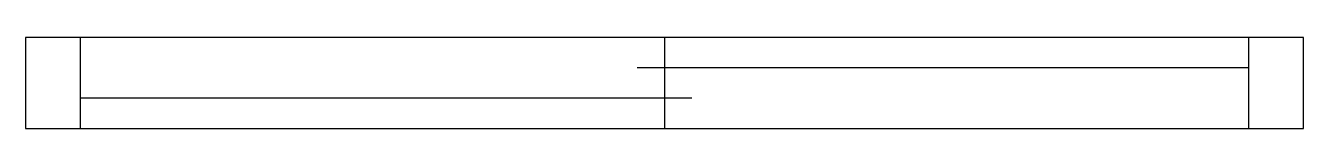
# Model space of a CAD drawing. Header units: centimetres. Extents: x 0 to 140, y -5 to 5.
import ezdxf

# ---------------------------------------------------------------- set-up
doc = ezdxf.new("R2010")
doc.units = ezdxf.units.CM

msp = doc.modelspace()

# ---------------------------------------------------------------- linework, layer by layer
for p, q in [((0, 5), (0, -5)), ((6, 5), (0, 5)), ((6, 5), (6, -1.67)), ((70, 5), (6, 5)), ((70, 5), (70, 1.67)), ((134, 5), (70, 5)), ((140, 5), (134, 5)), ((134, 1.67), (134, 5)), ((140, -5), (140, 5)), ((70, 1.67), (67, 1.67)), ((134, 1.67), (70, 1.67)), ((70, 1.67), (70, -1.67)), ((134, -5), (134, 1.67)), ((6, -1.67), (6, -5)), ((70, -1.67), (6, -1.67)), ((70, -1.67), (70, -5)), ((73, -1.67), (70, -1.67)), ((0, -5), (6, -5)), ((6, -5), (70, -5)), ((70, -5), (134, -5)), ((134, -5), (140, -5))]:
    msp.add_line(p, q)

doc.saveas('drawing.dxf')
